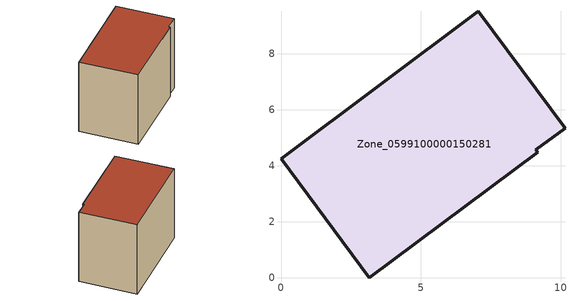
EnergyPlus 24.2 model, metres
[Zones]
Zone_0599100000150281
 floor ground (C_G): 0,4.25 7.05,9.51 10.15,5.34 9.1,4.57 9.18,4.47 3.16,0 z0
 wall outside (C_F): 3.16,0 9.18,4.47 9.1,4.57 10.15,5.34 7.05,9.51 0,4.25 3.16,0 z0:7.01
 roof outside (C_R): 7.05,9.51 0,4.25 3.16,0 9.18,4.47 9.1,4.57 10.15,5.34 z7.01
[BUILDING]
Pand.0599100000150281: North Axis=0; Terrain=City; Loads Convergence Tolerance Value=0.04; Temperature Convergence Tolerance Value=0.4; Solar Distribution=FullExterior; Maximum Number of Warmup Days=25; Minimum Number of Warmup Days=1
[Site:Location]
Rotterdam.The.Hague.AP_ZH_NLD Design_Conditions: Latitude=51.96; Longitude=4.45; Time Zone=1; Elevation=-4.5
[SITE:GROUNDTEMPERATURE:BUILDINGSURFACE]
18, 18, 18, 18, 18, 18, 18, 18, 18, 18, 18, 18
[MATERIAL] Thermal Absorptance=0.9; Solar Absorptance=0.7; Visible Absorptance=0.7
Name | Roughness | Thickness | Conductivity | Density | Specific Heat
G.TC.1946 | MediumSmooth | 0.15 | 1 | 540 | 1210
F.TC.1946 | Rough | 0.3 | 0.857143 | 1920 | 840
R.TC.1946 | MediumRough | 0.2 | 0.909091 | 1500 | 1000
[CONSTRUCTION]
C_G: G.TC.1946
C_F: F.TC.1946
C_R: R.TC.1946
[ZONE]
Zone_0599100000150281: Type=1; Multiplier=1; Ceiling Height=Autocalculate; Volume=Autocalculate; Floor Area=autocalculate; Part of Total Floor Area=Yes
[ZONEINFILTRATION:DESIGNFLOWRATE]
Infil_Zone_0599100000150281: Zone or ZoneList or Space or SpaceList=Zone_0599100000150281; Schedule=AlwaysOn; Design Flow Rate Calculation Method=Flow/Area; Flow Rate per Floor Area=0.003; Constant Term Coefficient=1; Temperature Term Coefficient=0; Velocity Term Coefficient=0; Velocity Squared Term Coefficient=0
[HVACTEMPLATE:ZONE:IDEALLOADSAIRSYSTEM]
Zone_0599100000150281: Maximum Heating Supply Air Temperature=50; Minimum Cooling Supply Air Temperature=13; Maximum Heating Supply Air Humidity Ratio=0.0156; Minimum Cooling Supply Air Humidity Ratio=0.0077; Heating Limit=NoLimit; Cooling Limit=NoLimit; Dehumidification Control Type=ConstantSensibleHeatRatio; Cooling Sensible Heat Ratio=0.7; Dehumidification Setpoint=60; Humidification Control Type=None; Humidification Setpoint=30; Outdoor Air Method=None; Outdoor Air Flow Rate per Person=0.00944; Outdoor Air Flow Rate per Zone Floor Area=0; Outdoor Air Flow Rate per Zone=0; Demand Controlled Ventilation Type=None; Outdoor Air Economizer Type=NoEconomizer; Heat Recovery Type=None; Sensible Heat Recovery Effectiveness=0.7; Latent Heat Recovery Effectiveness=0.65
[ZONECONTROL:THERMOSTAT]
ThermostatControl_Zone_0599100000150281: Zone or ZoneList=Zone_0599100000150281; Control Type Schedule=DualSetpointControlType; Control 1=Thermostat_Zone_0599100000150281; Temperature Difference Between Cutout And Setpoint=0
[THERMOSTATSETPOINT:DUALSETPOINT]
Thermostat_Zone_0599100000150281: Heating Setpoint Temperature Schedule=HeatingSetpoint_Zone_0599100000150281; Cooling Setpoint Temperature Schedule=CoolingSetpoint_Zone_0599100000150281
[SCHEDULE:COMPACT]
HeatingSetpoint_Zone_0599100000150281: Through: 12/31, For: AllDays, Until: 24:00, 21
CoolingSetpoint_Zone_0599100000150281: Through: 12/31, For: AllDays, Until: 24:00, 24
DualSetpointControlType: Through: 12/31, For: AllDays, Until: 24:00, 4
AlwaysOn: Through: 12/31, For: AllDays, Until: 24:00, 1
